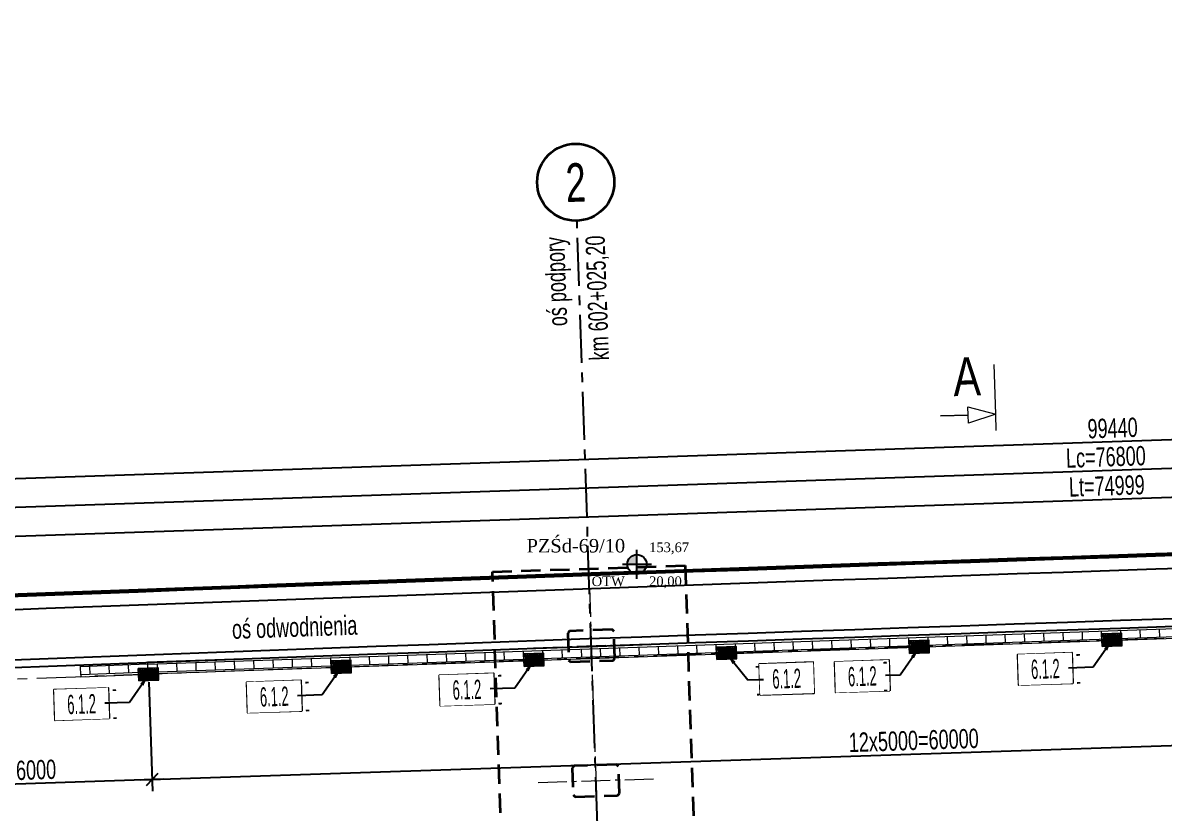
# Model space of a CAD drawing. Header units: metres. Extents: x 8395712 to 9795150, y 4166577 to 5794892.
# Drawn here: x 8418143.44 to 8418173.04, y 5772440.42 to 5772460.92 of the extents above; entities that cross this region are included whole.
import ezdxf
from ezdxf.enums import TextEntityAlignment as Align

# ---------------------------------------------------------------- set-up
doc = ezdxf.new("R2010")
doc.units = ezdxf.units.M
doc.set_wipeout_variables(frame=1)
doc.header["$PDMODE"] = 35
doc.header["$PDSIZE"] = 0.002
for name, pattern in [('CENTER', [2, 1.25, -0.25, 0.25, -0.25]), ('CENTER2', [1.125, 0.75, -0.125, 0.125, -0.125]), ('DASHED', [0.75, 0.5, -0.25])]:
    doc.linetypes.add(name, pattern=pattern)
for name, color, linetype in [('00RamTab-T', 2, 'Continuous'), ('00RysOpi-T', 2, 'Continuous'), ('AII_M_bariery', 8, 'Continuous'), ('AII_M_ekrany', 8, 'Continuous'), ('AII_M_opisy do legendy', 2, 'Continuous'), ('AII_M_osie główne', 8, 'CENTER'), ('AII_M_podpory', 1, 'Continuous'), ('AII_opis', 1, 'Continuous')]:
    doc.layers.add(name, color=color, linetype=linetype)
for name, color, linetype, lineweight in [('AII_M_geologia', 1, 'Continuous', 25), ('AII_M_konstrukcja 0.35', 2, 'Continuous', 35), ('AII_M_kreskowanie', 8, 'Continuous', 0), ('AII_M_obiekty osie', 7, 'CENTER2', 18), ('AII_M_odwodnienie', 8, 'Continuous', 9), ('AII_M_opisy', 1, 'Continuous', 25), ('AII_M_opisy wymiary', 1, 'Continuous', 25), ('AII_M_osie', 9, 'CENTER', 18), ('AII_M_wyposazenie', 1, 'Continuous', 25)]:
    doc.layers.add(name, color=color, linetype=linetype, lineweight=lineweight)
doc.styles.add('AII_norm.', font='CDMSIMPL.shx', dxfattribs={"width": 0.75, "bigfont": 'CDMBIGPL.shx'})
doc.styles.add('CDMSTYLE', font='CDMSIMPL.shx', dxfattribs={"width": 0.7, "bigfont": 'CDMBIGPL.shx'})
doc.styles.add('GT_B-SP', font='times.ttf')
doc.linetypes.add('OGRODZENIE2', pattern='A,6.35,-2.54,[132,ltypeshp.shx,S=2.54,R=0,X=-2.54,Y=0],-2.54,25.4', length=36.83)
doc.dimstyles.new('CDM-ME200MM', dxfattribs={"dimscale": 0.2, "dimtxt": 2.5, "dimasz": 1.5, "dimexe": 1.5, "dimexo": 1, "dimgap": 0.5, "dimtad": 1, "dimdec": 0, "dimlfac": 1000, "dimrnd": 1, "dimzin": 9, "dimtxsty": 'CDMSTYLE', "dimblk": 'OBLIQUE', "dimcen": 2.5, "dimdle": 1.5, "dimclrd": 9, "dimclre": 9, "dimadec": 1, "dimazin": 2, "dimtfac": 1, "dimtdec": 0, "dimtix": 1, "dimtmove": 2, "dimatfit": 3, "dimldrblk": 'DOT', "dimfxl": 1, "dimtvp": 1, "dimtolj": 1, "dimtzin": 0, "dimlwd": 25, "dimlwe": 25, "dimarcsym": 0})
doc.dimstyles.new('CDM-ME200MM$7', dxfattribs={"dimscale": 0.2, "dimtxt": 2.5, "dimasz": 1.5, "dimexe": 1.5, "dimexo": 1, "dimgap": 0.5, "dimtad": 1, "dimdec": 0, "dimlfac": 1000, "dimrnd": 1, "dimzin": 9, "dimtxsty": 'CDMSTYLE', "dimblk": 'OBLIQUE', "dimcen": 2.5, "dimdle": 1.5, "dimclrd": 9, "dimclre": 9, "dimadec": 1, "dimazin": 2, "dimtfac": 1, "dimtdec": 0, "dimtix": 1, "dimtmove": 2, "dimatfit": 3, "dimfxl": 1, "dimtvp": 1, "dimtolj": 1, "dimtzin": 0, "dimlwd": 25, "dimlwe": 25, "dimarcsym": 0})

# ---------------------------------------------------------------- blocks, each defined once
blk = doc.blocks.new('OpiOsie02')
at = {"layer": 'AII_M_osie', "color": 0, "lineweight": 25, "ltscale": 2, "style": 'CDMSTYLE', "width": 0.7}
blk.add_text('oś podpory', height=2.5, rotation=90, dxfattribs=at).set_placement((-1, -2), align=Align.BOTTOM_RIGHT)
at = {"layer": 'AII_M_osie', "color": 0, "lineweight": 25, "style": 'CDMSTYLE', "width": 0.7, "flags": 8}
blk.add_attdef('KILOMETRAŻ', text='', height=2.5, rotation=90, dxfattribs=at).set_placement((1, -2), align=Align.TOP_RIGHT)
at = {"color": 0, "lineweight": 25}
blk.add_wipeout([(5, 5), (4.76, 6.55), (4.05, 7.94), (2.94, 9.05), (1.55, 9.76), (0, 10), (-1.55, 9.76), (-2.94, 9.05), (-4.05, 7.94), (-4.76, 6.55), (-5, 5), (-4.76, 3.45), (-4.05, 2.06), (-2.94, 0.95), (-1.55, 0.24), (0, 0), (1.55, 0.24), (2.94, 0.95), (4.05, 2.06), (4.76, 3.45)], dxfattribs=at).dxf.layer = 'AII_M_osie'
at = {"layer": 'AII_M_osie', "color": 0, "linetype": 'Continuous', "lineweight": 35}
blk.add_circle((0, 5), 5, dxfattribs=at)
at = {"layer": 'AII_M_osie', "color": 0, "linetype": 'Continuous', "lineweight": 50, "style": 'CDMSTYLE', "width": 0.7}
blk.add_attdef('NR', text='', height=5, dxfattribs=at).set_placement((0, 5), align=Align.MIDDLE)
blk = doc.blocks.new('_OBLIQUE')
at = {"color": 0, "linetype": 'ByBlock'}
blk.add_line((-0.5, -0.5), (0.5, 0.5), dxfattribs=at)
blk = doc.blocks.new('*D36')
at = {"layer": 'AII_M_opisy wymiary', "color": 9, "linetype": 'ByBlock', "lineweight": 25, "transparency": 16777216}
for p, q in [((8418221.507, 5772448.812), (8418221.399, 5772452.026)), ((8418121.726, 5772448.387), (8418221.709, 5772451.736)), ((8418122.123, 5772445.483), (8418122.015, 5772448.697))]:
    blk.add_line(p, q, dxfattribs=at)
at = {"layer": 'Defpoints', "color": 0, "linetype": 'ByBlock', "lineweight": 25, "transparency": 16777216}
for p in [(8418221.409, 5772451.726), (8418221.514, 5772448.612), (8418122.13, 5772445.283)]:
    blk.add_point(p, dxfattribs=at)
at = {"layer": 'AII_M_opisy wymiary', "color": 9, "linetype": 'ByBlock', "lineweight": 25, "transparency": 16777216, "xscale": 0.3, "yscale": 0.3, "zscale": 0.3}
for p, rotation in [((8418221.409, 5772451.726), 1.918652234207557), ((8418122.026, 5772448.397), 181.9186522342075)]:
    blk.add_blockref('_OBLIQUE', p, dxfattribs=dict(at, rotation=rotation))
at = {"layer": 'AII_M_opisy wymiary', "color": 0, "linetype": 'ByBlock', "lineweight": 40, "transparency": 16777216, "insert": (8418171.706, 5772450.411), "char_height": 0.5, "attachment_point": 5, "rotation": 1.9187, "style": 'CDMSTYLE'}
blk.add_mtext('\\A1;99440', dxfattribs=at)
blk = doc.blocks.new('_DOT')
at = {"color": 0, "linetype": 'ByBlock'}
blk.add_line((-0.5, 0), (-1, 0), dxfattribs=at)
at = {"color": 0, "linetype": 'ByBlock', "const_width": 0.5}
blk.add_lwpolyline([(-0.25, 0, 1), (0.25, 0, 1)], format="xyb", close=True, dxfattribs=at)
blk = doc.blocks.new('*U185')
at = {"layer": 'AII_M_odwodnienie', "color": 0, "linetype": 'ByBlock', "lineweight": -2}
for p, q in [((-1.738, 0.27), (-1.738, 0.06)), ((-1.5, 0.06), (-1.5, 0.27)), ((-1, 0.06), (-1, 0.27)), ((-0.5, 0.06), (-0.5, 0.27)), ((0, 0.06), (0, 0.27))]:
    blk.add_line(p, q, dxfattribs=at)
for points in [[(-1.738, 0.32), (0.262, 0.32), (0.262, 0.27), (-1.738, 0.27)], [(-1.738, 0.01), (0, 0.01), (0, 0.06), (-1.738, 0.06)]]:
    blk.add_lwpolyline(points, close=True, dxfattribs=at)
blk = doc.blocks.new('*U181')
at = {"layer": 'AII_M_odwodnienie', "color": 0, "linetype": 'ByBlock', "lineweight": -2}
for p, q in [((-26, -0.06), (-26, -0.27)), ((-25.5, -0.06), (-25.5, -0.27)), ((-25, -0.06), (-25, -0.27)), ((-24.5, -0.06), (-24.5, -0.27)), ((-24, -0.06), (-24, -0.27)), ((-23.5, -0.06), (-23.5, -0.27)), ((-23, -0.06), (-23, -0.27)), ((-22.5, -0.06), (-22.5, -0.27)), ((-22, -0.06), (-22, -0.27)), ((-21.5, -0.06), (-21.5, -0.27)), ((-21, -0.06), (-21, -0.27)), ((-20.5, -0.06), (-20.5, -0.27)), ((-20, -0.06), (-20, -0.27)), ((-19.5, -0.06), (-19.5, -0.27)), ((-19, -0.06), (-19, -0.27)), ((-18.5, -0.06), (-18.5, -0.27)), ((-18, -0.06), (-18, -0.27)), ((-17.5, -0.06), (-17.5, -0.27)), ((-17, -0.06), (-17, -0.27)), ((-16.5, -0.06), (-16.5, -0.27)), ((-16, -0.06), (-16, -0.27)), ((-15.5, -0.06), (-15.5, -0.27)), ((-15, -0.06), (-15, -0.27)), ((-14.5, -0.06), (-14.5, -0.27)), ((-14, -0.06), (-14, -0.27)), ((-13.5, -0.06), (-13.5, -0.27)), ((-13, -0.06), (-13, -0.27)), ((-12.5, -0.06), (-12.5, -0.27)), ((-12, -0.06), (-12, -0.27)), ((-11.5, -0.06), (-11.5, -0.27)), ((-11, -0.06), (-11, -0.27)), ((-10.5, -0.06), (-10.5, -0.27)), ((-10, -0.06), (-10, -0.27)), ((-9.5, -0.06), (-9.5, -0.27)), ((-9, -0.06), (-9, -0.27)), ((-8.5, -0.06), (-8.5, -0.27)), ((-8, -0.06), (-8, -0.27)), ((-7.5, -0.06), (-7.5, -0.27)), ((-7, -0.06), (-7, -0.27)), ((-6.5, -0.06), (-6.5, -0.27)), ((-6, -0.06), (-6, -0.27)), ((-5.5, -0.06), (-5.5, -0.27)), ((-5, -0.06), (-5, -0.27)), ((-4.5, -0.06), (-4.5, -0.27)), ((-4, -0.06), (-4, -0.27)), ((-3.5, -0.06), (-3.5, -0.27)), ((-3, -0.06), (-3, -0.27)), ((-2.5, -0.06), (-2.5, -0.27)), ((-2, -0.06), (-2, -0.27)), ((-1.5, -0.06), (-1.5, -0.27)), ((-1, -0.06), (-1, -0.27)), ((-0.5, -0.06), (-0.5, -0.27)), ((0, -0.06), (0, -0.27))]:
    blk.add_line(p, q, dxfattribs=at)
for points in [[(-37.138, -0.01), (0, -0.01), (0, -0.06), (-37.138, -0.06)], [(-37.138, -0.32), (0.262, -0.32), (0.262, -0.27), (-37.138, -0.27)]]:
    blk.add_lwpolyline(points, close=True, dxfattribs=at)
blk = doc.blocks.new('WPUST_RZUT')
at = {"layer": 'AII_M_odwodnienie', "color": 0, "lineweight": -2}
for p, q in [((0.262, 0.162), (-0.262, 0.162)), ((-0.262, 0.162), (-0.252, 0.152)), ((-0.262, -0.162), (-0.262, 0.162)), ((0.252, 0.152), (-0.252, 0.152)), ((-0.252, 0.152), (-0.252, 0.123)), ((-0.252, -0.123), (-0.252, 0.123)), ((-0.25, 0.02), (-0.25, 0.02)), ((-0.25, -0.02), (-0.25, 0.02)), ((-0.25, 0.02), (-0.232, 0.017)), ((-0.093, 0.15), (-0.249, 0.15)), ((-0.249, 0.15), (-0.249, 0.117)), ((-0.249, 0.117), (-0.226, 0.117)), ((-0.232, 0), (-0.228, 0.007)), ((-0.228, -0.007), (-0.232, 0)), ((-0.22, 0.007), (-0.228, 0.007)), ((-0.221, 0.114), (-0.221, 0.023)), ((-0.216, 0), (-0.22, 0.007)), ((-0.216, 0), (-0.22, -0.007)), ((-0.195, 0.13), (-0.195, -0.13)), ((-0.195, 0.117), (-0.174, 0.117)), ((-0.169, 0.114), (-0.169, -0.114)), ((-0.143, 0.13), (-0.143, -0.13)), ((-0.143, 0.117), (-0.122, 0.117)), ((-0.118, 0.114), (-0.118, -0.114)), ((-0.093, 0.15), (-0.094, 0.143)), ((-0.093, 0.142), (-0.094, 0.143)), ((-0.06, 0.123), (-0.093, 0.15)), ((-0.091, 0.127), (-0.091, -0.127)), ((-0.091, 0.114), (-0.068, 0.104)), ((-0.066, 0.144), (-0.066, 0.131)), ((-0.041, 0.144), (-0.066, 0.144)), ((-0.066, 0.1), (-0.066, -0.1)), ((-0.057, 0.109), (-0.06, 0.123)), ((0.056, 0.123), (-0.06, 0.123)), ((-0.039, 0.144), (-0.041, 0.144)), ((-0.039, 0.144), (-0.039, 0.123)), ((-0.039, 0.108), (-0.039, -0.107)), ((-0.018, 0.098), (-0.039, 0.098)), ((-0.014, 0.144), (-0.014, 0.126)), ((0.011, 0.144), (-0.014, 0.144)), ((-0.014, 0.094), (-0.014, -0.094)), ((0.013, 0.144), (0.011, 0.144)), ((0.013, 0.144), (0.013, 0.123)), ((0.013, 0.108), (0.013, -0.107)), ((0.034, 0.098), (0.013, 0.098)), ((0.038, 0.144), (0.038, 0.126)), ((0.063, 0.144), (0.038, 0.144)), ((0.038, 0.094), (0.038, -0.094)), ((0.056, 0.123), (0.054, 0.115)), ((0.089, 0.15), (0.056, 0.123)), ((0.065, 0.144), (0.063, 0.144)), ((0.065, 0.144), (0.065, 0.13)), ((0.065, 0.115), (0.065, -0.115)), ((0.065, 0.105), (0.085, 0.113)), ((0.093, 0.123), (0.089, 0.15)), ((0.249, 0.15), (0.089, 0.15)), ((0.09, 0.11), (0.09, -0.11)), ((0.117, 0.13), (0.117, -0.13)), ((0.117, 0.117), (0.138, 0.117)), ((0.142, 0.114), (0.142, -0.114)), ((0.169, 0.13), (0.169, -0.13)), ((0.169, 0.117), (0.19, 0.117)), ((0.194, 0.114), (0.194, -0.114)), ((0.216, 0), (0.22, 0.007)), ((0.22, -0.007), (0.216, 0)), ((0.228, 0.007), (0.22, 0.007)), ((0.221, 0.13), (0.221, 0.019)), ((0.221, 0.117), (0.249, 0.117)), ((0.224, 0.019), (0.221, 0.019)), ((0.232, 0), (0.228, 0.007)), ((0.232, 0), (0.228, -0.007)), ((0.25, 0.02), (0.232, 0.017)), ((0.249, 0.15), (0.249, 0.117)), ((0.25, 0.02), (0.25, 0.02)), ((0.25, -0.02), (0.25, 0.02)), ((0.252, 0.152), (0.262, 0.162)), ((0.252, -0.152), (0.252, 0.152)), ((0.262, -0.162), (0.262, 0.162)), ((-0.252, -0.152), (-0.262, -0.162)), ((-0.262, -0.162), (0.262, -0.162)), ((-0.252, -0.152), (-0.252, -0.123)), ((-0.252, -0.152), (0.252, -0.152)), ((-0.232, -0.017), (-0.25, -0.02)), ((-0.25, -0.02), (-0.25, -0.02)), ((-0.249, -0.118), (-0.226, -0.118)), ((-0.249, -0.149), (-0.249, -0.118)), ((-0.093, -0.149), (-0.249, -0.149)), ((-0.228, -0.007), (-0.22, -0.007)), ((-0.221, -0.023), (-0.221, -0.114)), ((-0.195, -0.118), (-0.174, -0.118)), ((-0.143, -0.118), (-0.122, -0.118)), ((-0.094, -0.143), (-0.093, -0.142)), ((-0.093, -0.149), (-0.094, -0.143)), ((-0.06, -0.122), (-0.093, -0.149)), ((-0.091, -0.114), (-0.068, -0.104)), ((-0.066, -0.131), (-0.066, -0.143)), ((-0.041, -0.143), (-0.066, -0.143)), ((-0.057, -0.109), (-0.06, -0.122)), ((0.056, -0.122), (-0.06, -0.122)), ((-0.039, -0.143), (-0.041, -0.143)), ((-0.018, -0.097), (-0.039, -0.097)), ((-0.039, -0.122), (-0.039, -0.143)), ((-0.014, -0.126), (-0.014, -0.143)), ((0.011, -0.143), (-0.014, -0.143)), ((0.013, -0.143), (0.011, -0.143)), ((0.034, -0.097), (0.013, -0.097)), ((0.013, -0.122), (0.013, -0.143)), ((0.038, -0.126), (0.038, -0.143)), ((0.063, -0.143), (0.038, -0.143)), ((0.056, -0.122), (0.054, -0.115)), ((0.089, -0.149), (0.056, -0.122)), ((0.065, -0.143), (0.063, -0.143)), ((0.065, -0.105), (0.085, -0.113)), ((0.065, -0.13), (0.065, -0.143)), ((0.093, -0.123), (0.089, -0.149)), ((0.249, -0.149), (0.089, -0.149)), ((0.117, -0.118), (0.138, -0.118)), ((0.169, -0.118), (0.19, -0.118)), ((0.22, -0.007), (0.228, -0.007)), ((0.221, -0.019), (0.224, -0.019)), ((0.221, -0.019), (0.221, -0.13)), ((0.221, -0.118), (0.249, -0.118)), ((0.232, -0.017), (0.25, -0.02)), ((0.249, -0.149), (0.249, -0.118)), ((0.25, -0.02), (0.25, -0.02)), ((0.262, -0.162), (0.252, -0.152))]:
    blk.add_line(p, q, dxfattribs=at)
at = {"layer": 'AII_M_odwodnienie', "color": 0, "lineweight": -2, "flags": 128}
for points in [[(-0.25, 0.02), (-0.236, 0.018), (-0.23, 0.018)], [(-0.222, 0.116), (-0.222, 0.115), (-0.221, 0.114)], [(-0.17, 0.116), (-0.17, 0.115), (-0.169, 0.114)], [(-0.118, 0.116), (-0.118, 0.115), (-0.118, 0.114)], [(-0.091, 0.127), (-0.091, 0.131), (-0.091, 0.136), (-0.091, 0.139), (-0.092, 0.14), (-0.092, 0.142), (-0.093, 0.142)], [(-0.068, 0.104), (-0.067, 0.103), (-0.066, 0.102)], [(-0.066, 0.102), (-0.066, 0.101), (-0.066, 0.1)], [(-0.014, 0.096), (-0.014, 0.095), (-0.014, 0.094)], [(0.038, 0.096), (0.038, 0.095), (0.038, 0.094)], [(0.063, 0.124), (0.059, 0.12), (0.054, 0.115)], [(0.065, 0.115), (0.065, 0.119), (0.065, 0.121), (0.065, 0.122), (0.065, 0.123), (0.064, 0.123), (0.064, 0.124), (0.064, 0.124), (0.064, 0.124), (0.064, 0.124), (0.064, 0.124), (0.063, 0.124)], [(0.093, 0.123), (0.09, 0.116), (0.089, 0.113)], [(0.142, 0.116), (0.142, 0.115), (0.142, 0.114)], [(0.194, 0.116), (0.194, 0.115), (0.194, 0.114)], [(0.25, 0.02), (0.236, 0.018), (0.23, 0.018)], [(-0.23, -0.018), (-0.236, -0.018), (-0.25, -0.02)], [(-0.221, -0.114), (-0.222, -0.115), (-0.222, -0.116)], [(-0.169, -0.114), (-0.17, -0.115), (-0.17, -0.116)], [(-0.118, -0.114), (-0.118, -0.115), (-0.118, -0.116)], [(-0.093, -0.142), (-0.092, -0.142), (-0.092, -0.141), (-0.091, -0.139), (-0.091, -0.137), (-0.091, -0.132), (-0.091, -0.127)], [(-0.066, -0.102), (-0.067, -0.103), (-0.068, -0.104)], [(-0.066, -0.1), (-0.066, -0.101), (-0.066, -0.102)], [(-0.014, -0.094), (-0.014, -0.095), (-0.014, -0.096)], [(0.038, -0.094), (0.038, -0.095), (0.038, -0.096)], [(0.054, -0.115), (0.059, -0.12), (0.063, -0.124)], [(0.063, -0.124), (0.064, -0.124), (0.064, -0.124), (0.064, -0.124), (0.064, -0.124), (0.064, -0.124), (0.065, -0.123), (0.065, -0.121), (0.065, -0.119), (0.065, -0.115)], [(0.089, -0.113), (0.09, -0.116), (0.093, -0.123)], [(0.142, -0.114), (0.142, -0.115), (0.142, -0.116)], [(0.194, -0.114), (0.194, -0.115), (0.194, -0.116)], [(0.23, -0.018), (0.236, -0.018), (0.25, -0.02)]]:
    blk.add_lwpolyline(points, dxfattribs=at)
at = {"layer": 'AII_M_odwodnienie', "color": 0, "lineweight": -2}
for centre, radius in [((-0.224, 0), 0.013), ((-0.224, 0), 0.012), ((0, 0), 0.075), ((0.224, 0), 0.012)]:
    blk.add_circle(centre, radius, dxfattribs=at)
for centre, radius, start, end in [((-0.224, 0), 0.019, 90, 270), ((-0.224, 0), 0.00702, 150, 210), ((-0.224, 0), 0.00702, 90, 150), ((-0.225, 0.023), 0.00394, 274.1326, 0.8038), ((-0.224, 0), 0.00702, 30, 90), ((-0.224, 0), 0.00702, 330, 30), ((-0.067, 0.131), 0.00195, 251.6983, 2.8741), ((-0.05, 0.09), 0.0201, 110.6397, 144.0394), ((-0.017, 0.126), 0.00398, 286.3143, 0.6369), ((0.035, 0.126), 0.00398, 286.3144, 0.6368), ((0.087, 0.11), 0.0041, 47.8922, 114.4444), ((0.086, 0.11), 0.00414, 360, 45.1676), ((0.224, 0), 0.013, 110.2565, 249.7435), ((0.224, 0), 0.00702, 150, 210), ((0.224, 0), 0.00702, 90, 150), ((0.224, 0), 0.013, 249.7478, 110.2522), ((0.224, 0), 0.019, 270, 90), ((0.224, 0), 0.00702, 30, 90), ((0.224, 0), 0.00702, 330, 30), ((-0.224, 0), 0.00702, 210, 270), ((-0.225, -0.023), 0.00396, 359.4753, 85.5883), ((-0.224, 0), 0.00702, 270, 330), ((-0.067, -0.131), 0.002, 358.5452, 105.1753), ((-0.05, -0.091), 0.0194, 215.2928, 250.0282), ((-0.017, -0.126), 0.00378, 357.523, 78.2893), ((0.035, -0.126), 0.00378, 357.523, 78.2894), ((0.087, -0.11), 0.0041, 245.5739, 312.0895), ((0.086, -0.11), 0.00413, 314.8096, 0.0228), ((0.224, 0), 0.00702, 210, 270), ((0.224, 0), 0.00702, 270, 330)]:
    blk.add_arc(centre, radius, start, end, dxfattribs=at)
for centre, major_axis, ratio, start_param, end_param in [((-0.225, 0.114), (0.00356, -0.00189), 0.986478, 1.130171, 2.065083), ((-0.197, -0.37), (0, 0.513), 0.15625, 0, 0.327274), ((-0.197, 0.13), (0, 0.0128), 0.15625, 4.712389, 6.283185), ((-0.173, 0.114), (0.00356, -0.00189), 0.986478, 1.130171, 2.065083), ((-0.145, -0.37), (0, 0.513), 0.15625, 0, 0.327274), ((-0.145, 0.13), (0, 0.0128), 0.15625, 4.712389, 6.283185), ((-0.121, 0.114), (0.00356, -0.00189), 0.986478, 1.130171, 2.065083), ((-0.093, -0.37), (0, 0.513), 0.15625, 0.0189, 0.327274), ((-0.041, -0.283), (0, 0.401), 0.2, 0, 0.204754), ((-0.041, 0.108), (0, 0.01), 0.2, 4.712389, 6.283185), ((-0.017, 0.094), (0.0035, -0.00201), 0.982703, 1.213284, 2.099289), ((0.011, -0.283), (0, 0.401), 0.2, 0, 0.328812), ((0.011, 0.108), (0, 0.01), 0.2, 4.712389, 6.283185), ((0.035, 0.094), (0.0035, -0.00201), 0.982703, 1.213284, 2.099289), ((0.063, -0.283), (0, 0.401), 0.2, 0.11706, 0.328812), ((0.115, -0.37), (0, 0.513), 0.15625, 0, 0.282384), ((0.115, 0.13), (0, 0.0128), 0.15625, 4.712389, 6.283185), ((0.139, 0.114), (0.00356, -0.00189), 0.986478, 1.130171, 2.065083), ((0.167, -0.37), (0, 0.513), 0.15625, 0, 0.327274), ((0.167, 0.13), (0, 0.0128), 0.15625, 4.712389, 6.283185), ((0.191, 0.114), (0.00356, -0.00189), 0.986478, 1.130171, 2.065083), ((0.219, -0.37), (0, 0.513), 0.15625, 0, 0.327274), ((0.219, 0.13), (0, 0.0128), 0.15625, 4.712389, 6.283185), ((-0.225, -0.114), (0.00356, 0.00189), 0.986478, 4.218103, 5.153014), ((-0.197, 0.37), (0, 0.513), 0.15625, 2.814318, 3.141593), ((-0.197, -0.13), (0, 0.0128), 0.15625, 3.141593, 4.712389), ((-0.173, -0.114), (0.00356, 0.00189), 0.986478, 4.218103, 5.153014), ((-0.145, 0.37), (0, 0.513), 0.15625, 2.814318, 3.141593), ((-0.145, -0.13), (0, 0.0128), 0.15625, 3.141593, 4.712389), ((-0.121, -0.114), (0.00356, 0.00189), 0.986478, 4.218103, 5.153014), ((-0.093, 0.37), (0, 0.513), 0.15625, 2.814318, 3.122692), ((-0.041, 0.283), (0, 0.401), 0.2, 2.936839, 3.141593), ((-0.041, -0.107), (0, 0.01), 0.2, 3.141593, 4.712389), ((-0.017, -0.094), (0.0035, 0.00201), 0.982703, 4.183896, 5.069901), ((0.011, 0.283), (0, 0.401), 0.2, 2.812781, 3.141593), ((0.011, -0.107), (0, 0.01), 0.2, 3.141593, 4.712389), ((0.035, -0.094), (0.0035, 0.00201), 0.982703, 4.183896, 5.069901), ((0.063, 0.283), (0, 0.401), 0.2, 2.812781, 3.024533), ((0.115, 0.37), (0, 0.513), 0.15625, 2.859208, 3.141593), ((0.115, -0.13), (0, 0.0128), 0.15625, 3.141593, 4.712389), ((0.139, -0.114), (0.00356, 0.00189), 0.986478, 4.218103, 5.153014), ((0.167, 0.37), (0, 0.513), 0.15625, 2.814318, 3.141593), ((0.167, -0.13), (0, 0.0128), 0.15625, 3.141593, 4.712389), ((0.191, -0.114), (0.00356, 0.00189), 0.986478, 4.218103, 5.153014), ((0.219, 0.37), (0, 0.513), 0.15625, 2.814318, 3.141593), ((0.219, -0.13), (0, 0.0128), 0.15625, 3.141593, 4.712389)]:
    blk.add_ellipse(centre, major_axis=major_axis, ratio=ratio, start_param=start_param, end_param=end_param, dxfattribs=at)
blk = doc.blocks.new('OpiNum01')
at = {"layer": 'AII_M_opisy do legendy', "color": 0, "linetype": 'Continuous'}
blk.add_lwpolyline([(-3.5, -2), (3.5, -2), (3.5, 2), (-3.5, 2)], close=True, dxfattribs=at)
at = {"color": 9, "linetype": 'Continuous', "lineweight": 25, "style": 'CDMSTYLE', "width": 0.7, "flags": 1}
for tag, p in [('NAZWAPOL', (-4.1, -6.8)), ('NAZWAANG', (-4.1, -10.48)), ('SPECYF', (-4.1, -14.15)), ('ID', (-4.1, -17.82)), ('BAZA', (-4.1, -21.5)), ('RYSUNEK', (-4.1, -25.17))]:
    blk.add_attdef(tag, p, '', height=2, dxfattribs=at)
at = {"layer": 'AII_M_opisy do legendy', "linetype": 'Continuous', "lineweight": -2, "style": 'CDMSTYLE', "width": 0.5}
blk.add_attdef('NR', text='', height=2.5, dxfattribs=at).set_placement((0, 0), align=Align.MIDDLE)
at = {"color": 0, "linetype": 'Continuous'}
blk.add_wipeout([(-3.5, -2), (3.5, -2), (3.5, 2), (-3.5, 2)], dxfattribs=at).dxf.layer = 'AII_M_opisy do legendy'
blk = doc.blocks.new('OpiTxt01')
at = {"color": 0, "linetype": 'Continuous', "lineweight": 20, "style": 'CDMSTYLE', "width": 0.7}
blk.add_attdef('TEKST_GORNY', (1, 0.89), '', height=2, dxfattribs=at)
at = {"color": 0, "linetype": 'Continuous', "lineweight": -2, "style": 'CDMSTYLE', "width": 0.7}
blk.add_attdef('TEKST_DOLNY', (1.05, -2.73), '', height=2, dxfattribs=at)
blk = doc.blocks.new('*D203')
at = {"layer": 'AII_M_opisy wymiary', "color": 9, "linetype": 'ByBlock', "lineweight": 25, "transparency": 16777216}
for p, q in [((8418209.091, 5772448.474), (8418209.036, 5772450.117)), ((8418133.789, 5772447.294), (8418209.346, 5772449.828)), ((8418134.134, 5772445.96), (8418134.079, 5772447.604))]:
    blk.add_line(p, q, dxfattribs=at)
at = {"layer": 'Defpoints', "color": 0, "linetype": 'ByBlock', "lineweight": 25, "transparency": 16777216}
for p in [(8418209.046, 5772449.818), (8418209.098, 5772448.274), (8418134.141, 5772445.76)]:
    blk.add_point(p, dxfattribs=at)
at = {"layer": 'AII_M_opisy wymiary', "color": 9, "linetype": 'ByBlock', "lineweight": 25, "transparency": 16777216, "xscale": 0.3, "yscale": 0.3, "zscale": 0.3}
for p, rotation in [((8418209.046, 5772449.818), 1.92062245079579), ((8418134.089, 5772447.304), 181.9206224507958)]:
    blk.add_blockref('_OBLIQUE', p, dxfattribs=dict(at, rotation=rotation))
at = {"layer": 'AII_M_opisy wymiary', "color": 0, "linetype": 'ByBlock', "lineweight": 25, "transparency": 16777216, "insert": (8418171.556, 5772448.911), "char_height": 0.5, "attachment_point": 5, "rotation": 1.9206, "style": 'CDMSTYLE'}
blk.add_mtext('\\A1;Lt=74999', dxfattribs=at)
blk = doc.blocks.new('*D207')
at = {"layer": 'AII_M_opisy wymiary', "color": 9, "linetype": 'ByBlock', "lineweight": 25, "transparency": 16777216}
for p, q in [((8418209.993, 5772448.449), (8418209.911, 5772450.899)), ((8418132.864, 5772448.015), (8418210.22, 5772450.609)), ((8418133.235, 5772445.925), (8418133.154, 5772448.325))]:
    blk.add_line(p, q, dxfattribs=at)
at = {"layer": 'Defpoints', "color": 0, "linetype": 'ByBlock', "lineweight": 25, "transparency": 16777216}
for p in [(8418209.921, 5772450.599), (8418209.999, 5772448.249), (8418133.241, 5772445.725)]:
    blk.add_point(p, dxfattribs=at)
at = {"layer": 'AII_M_opisy wymiary', "color": 9, "linetype": 'ByBlock', "lineweight": 25, "transparency": 16777216, "xscale": 0.3, "yscale": 0.3, "zscale": 0.3}
for p, rotation in [((8418209.921, 5772450.599), 1.92062245079579), ((8418133.164, 5772448.025), 181.9206224507958)]:
    blk.add_blockref('_OBLIQUE', p, dxfattribs=dict(at, rotation=rotation))
at = {"layer": 'AII_M_opisy wymiary', "color": 0, "linetype": 'ByBlock', "lineweight": 25, "transparency": 16777216, "insert": (8418171.531, 5772449.662), "char_height": 0.5, "attachment_point": 5, "rotation": 1.9206, "style": 'CDMSTYLE'}
blk.add_mtext('\\A1;Lc=76800', dxfattribs=at)
blk = doc.blocks.new('podpora_os2')
at = {"layer": 'AII_M_obiekty osie', "color": 8}
for p, q in [((24, -7.68), (24, -10.68)), ((22.5, -9.18), (25.5, -9.18)), ((24, -11.18), (24, -14.18)), ((22.5, -12.68), (25.5, -12.68)), ((24, -14.68), (24, -17.68)), ((22.5, -16.18), (25.5, -16.18)), ((24, -18.18), (24, -21.18)), ((22.5, -19.68), (25.5, -19.68)), ((24, -23.78), (24, -26.78)), ((22.5, -25.28), (25.5, -25.28)), ((24, -27.28), (24, -30.28)), ((22.5, -28.78), (25.5, -28.78)), ((24, -30.78), (24, -33.78)), ((22.5, -32.28), (25.5, -32.28)), ((24, -34.28), (24, -37.28)), ((22.5, -35.78), (25.5, -35.78))]:
    blk.add_line(p, q, dxfattribs=at)
at = {"layer": 'AII_M_podpory', "linetype": 'DASHED', "lineweight": 35}
for p, q in [((23.45, -8.78), (23.4, -8.83)), ((23.4, -8.83), (23.4, -9.53)), ((24.55, -8.78), (23.45, -8.78)), ((24.6, -8.83), (24.55, -8.78)), ((24.6, -9.53), (24.6, -8.83)), ((23.4, -9.53), (23.45, -9.58)), ((23.45, -9.58), (24.55, -9.58)), ((24.55, -9.58), (24.6, -9.53)), ((23.45, -12.28), (23.4, -12.33)), ((23.4, -12.33), (23.4, -13.03)), ((24.55, -12.28), (23.45, -12.28)), ((24.6, -12.33), (24.55, -12.28)), ((24.6, -13.03), (24.6, -12.33)), ((23.4, -13.03), (23.45, -13.08)), ((23.45, -13.08), (24.55, -13.08)), ((24.55, -13.08), (24.6, -13.03)), ((23.45, -15.78), (23.4, -15.83)), ((23.4, -15.83), (23.4, -16.53)), ((24.55, -15.78), (23.45, -15.78)), ((24.6, -15.83), (24.55, -15.78)), ((24.6, -16.53), (24.6, -15.83)), ((23.4, -16.53), (23.45, -16.58)), ((24.55, -16.58), (24.6, -16.53)), ((23.45, -16.58), (24.55, -16.58)), ((23.45, -19.28), (23.4, -19.33)), ((23.4, -19.33), (23.4, -20.03)), ((24.55, -19.28), (23.45, -19.28)), ((24.6, -19.33), (24.55, -19.28)), ((24.6, -20.03), (24.6, -19.33)), ((23.4, -20.03), (23.45, -20.08)), ((23.45, -20.08), (24.55, -20.08)), ((24.55, -20.08), (24.6, -20.03)), ((23.45, -24.88), (23.4, -24.93)), ((23.4, -24.93), (23.4, -25.63)), ((24.55, -24.88), (23.45, -24.88)), ((24.6, -24.93), (24.55, -24.88)), ((24.6, -25.63), (24.6, -24.93)), ((23.4, -25.63), (23.45, -25.68)), ((23.45, -25.68), (24.55, -25.68)), ((24.55, -25.68), (24.6, -25.63)), ((23.45, -28.38), (23.4, -28.43)), ((24.55, -28.38), (23.45, -28.38)), ((24.6, -28.43), (24.55, -28.38)), ((23.4, -28.43), (23.4, -29.13)), ((24.6, -29.13), (24.6, -28.43)), ((23.4, -29.13), (23.45, -29.18)), ((23.45, -29.18), (24.55, -29.18)), ((24.55, -29.18), (24.6, -29.13)), ((23.45, -31.88), (23.4, -31.93)), ((23.4, -31.93), (23.4, -32.63)), ((24.55, -31.88), (23.45, -31.88)), ((24.6, -31.93), (24.55, -31.88)), ((24.6, -32.63), (24.6, -31.93)), ((23.4, -32.63), (23.45, -32.68)), ((23.45, -32.68), (24.55, -32.68)), ((24.55, -32.68), (24.6, -32.63)), ((23.45, -35.38), (23.4, -35.43)), ((23.4, -35.43), (23.4, -36.13)), ((24.55, -35.38), (23.45, -35.38)), ((24.6, -35.43), (24.55, -35.38)), ((24.6, -36.13), (24.6, -35.43)), ((23.4, -36.13), (23.45, -36.18)), ((23.45, -36.18), (24.55, -36.18)), ((24.55, -36.18), (24.6, -36.13))]:
    blk.add_line(p, q, dxfattribs=at)
at = {"layer": 'AII_M_podpory', "linetype": 'DASHED', "lineweight": 35, "elevation": 0}
for points in [[(21.5, -7.18), (26.5, -7.18), (26.5, -21.68), (21.5, -21.68)], [(21.5, -23.28), (26.5, -23.28), (26.5, -37.78), (21.5, -37.78)]]:
    blk.add_lwpolyline(points, close=True, dxfattribs=at)
blk = doc.blocks.new('*D437')
at = {"layer": 'AII_M_opisy wymiary', "color": 9, "linetype": 'ByBlock', "lineweight": 25, "transparency": 16777216}
blk.add_arc((8418158.633, 5772431.459), 1.34, 2.0436, 91.9206, dxfattribs=at)
at = {"layer": 'Defpoints', "color": 0, "linetype": 'ByBlock', "lineweight": 25, "transparency": 16777216}
for p in [(8418157.818, 5772455.789), (8418159.263, 5772432.642), (8418160.792, 5772431.537), (8418153.437, 5772431.274), (8418159.215, 5772414.123)]:
    blk.add_point(p, dxfattribs=at)
at = {"layer": 'AII_M_opisy wymiary', "color": 9, "linetype": 'ByBlock', "lineweight": 25, "transparency": 16777216, "xscale": 0.3, "yscale": 0.3, "zscale": 0.3}
for p, rotation in [((8418158.589, 5772432.799), 181.9206224592365), ((8418159.972, 5772431.507), 272.0435600236875)]:
    blk.add_blockref('_OBLIQUE', p, dxfattribs=dict(at, rotation=rotation))
at = {"layer": 'AII_M_opisy wymiary', "color": 0, "linetype": 'ByBlock', "lineweight": 25, "transparency": 16777216, "insert": (8418159.819, 5772432.73), "char_height": 0.5, "attachment_point": 5, "rotation": 316.9821, "style": 'CDMSTYLE'}
blk.add_mtext('\\A1;89,9°', dxfattribs=at)
blk = doc.blocks.new('*D463')
at = {"layer": 'AII_M_opisy wymiary', "color": 9, "linetype": 'ByBlock', "lineweight": 25, "transparency": 16777216}
for p, q in [((8418206.68, 5772445.796), (8418206.774, 5772443.007)), ((8418146.712, 5772443.826), (8418146.807, 5772440.996)), ((8418146.497, 5772441.286), (8418207.063, 5772443.317))]:
    blk.add_line(p, q, dxfattribs=at)
at = {"layer": 'Defpoints', "color": 0, "linetype": 'ByBlock', "lineweight": 25, "transparency": 16777216}
for p in [(8418206.673, 5772445.996), (8418146.706, 5772444.026), (8418206.763, 5772443.307)]:
    blk.add_point(p, dxfattribs=at)
at = {"layer": 'AII_M_opisy wymiary', "color": 9, "linetype": 'ByBlock', "lineweight": 25, "transparency": 16777216, "xscale": 0.3, "yscale": 0.3, "zscale": 0.3}
for p, rotation in [((8418206.763, 5772443.307), 1.92062245079579), ((8418146.797, 5772441.296), 181.9206224507958)]:
    blk.add_blockref('_OBLIQUE', p, dxfattribs=dict(at, rotation=rotation))
at = {"layer": 'AII_M_opisy wymiary', "color": 0, "linetype": 'ByBlock', "lineweight": 25, "transparency": 16777216, "insert": (8418166.549, 5772442.309), "char_height": 0.5, "attachment_point": 5, "rotation": 1.9206, "style": 'CDMSTYLE'}
blk.add_mtext('\\A1;12x5000=60000', dxfattribs=at)
blk = doc.blocks.new('*D467')
at = {"layer": 'AII_M_opisy wymiary', "color": 9, "linetype": 'ByBlock', "lineweight": 25, "transparency": 16777216}
for p, q in [((8418146.712, 5772443.826), (8418146.807, 5772440.996)), ((8418140.716, 5772443.607), (8418140.811, 5772440.795)), ((8418147.097, 5772441.306), (8418140.501, 5772441.085))]:
    blk.add_line(p, q, dxfattribs=at)
at = {"layer": 'Defpoints', "color": 0, "linetype": 'ByBlock', "lineweight": 25, "transparency": 16777216}
for p in [(8418140.71, 5772443.806), (8418146.706, 5772444.026), (8418140.801, 5772441.095)]:
    blk.add_point(p, dxfattribs=at)
at = {"layer": 'AII_M_opisy wymiary', "color": 9, "linetype": 'ByBlock', "lineweight": 25, "transparency": 16777216, "xscale": 0.3, "yscale": 0.3, "zscale": 0.3}
for p, rotation in [((8418146.797, 5772441.296), 1.92062245079579), ((8418140.801, 5772441.095), 181.9206224507958)]:
    blk.add_blockref('_OBLIQUE', p, dxfattribs=dict(at, rotation=rotation))
at = {"layer": 'AII_M_opisy wymiary', "color": 0, "linetype": 'ByBlock', "lineweight": 25, "transparency": 16777216, "insert": (8418143.787, 5772441.545), "char_height": 0.5, "attachment_point": 5, "rotation": 1.9206, "style": 'CDMSTYLE'}
blk.add_mtext('\\A1;6000', dxfattribs=at)
blk = doc.blocks.new('GTCAD-SP-TYP-05_V02')
at = {"linetype": 'ByBlock', "lineweight": -2}
h = blk.add_hatch(color=0, dxfattribs=at)
h.dxf.hatch_style = 1
h.paths.add_polyline_path([(0.02, -2.45, 0.408249), (2.45, -0.03), (0.02, -0.03)])
h.paths.add_polyline_path([(-2.45, 0.02), (-0.03, 0.02), (-0.03, 2.45, 0.408249)])
at = {"color": 0, "linetype": 'ByBlock', "lineweight": -2}
for p, q in [((0, -3.75), (0, 3.75)), ((-3.75, 0), (3.75, 0))]:
    blk.add_line(p, q, dxfattribs=at)
blk.add_circle((0, 0), 2.5, dxfattribs=at)
at = {"color": 0, "style": 'GT_B-SP'}
for tag, height, p in [('TEST_ID', 3.5, (-3.06, 6.56)), ('DATA_1', 2.5, (-3.15, -3.15))]:
    blk.add_attdef(tag, text='', height=height, dxfattribs=at).set_placement(p, align=Align.TOP_RIGHT)
for tag, p in [('LEVEL', (3.15, 5.65)), ('DATA_2', (3.15, -3.15))]:
    blk.add_attdef(tag, text='', height=2.5, dxfattribs=at).set_placement(p, align=Align.TOP_LEFT)
at = {"color": 0, "style": 'GT_B-SP', "flags": 1}
for tag, p in [('PROJECT_ID', (0, -10.5)), ('EXT_DATA_01', (0, -14)), ('EXT_DATA_02', (0, -17.5)), ('EXT_DATA_03', (0, -21)), ('EXT_DATA_04', (0, -24.5)), ('EXT_DATA_05', (0, -27.71)), ('EXT_DATA_06', (0, -31.21)), ('EXT_DATA_07', (0, -34.71))]:
    blk.add_attdef(tag, p, '', height=2.5, dxfattribs=at)

msp = doc.modelspace()

# ---------------------------------------------------------------- linework, layer by layer
at = {"color": 1, "linetype": 'ByBlock', "lineweight": 25, "extrusion": (0, 0, -1)}
msp.add_arc((-8418406.7296, 5765435.8582), 7013.3, 87.76566675, 88.48720694, dxfattribs=at)
at = {"layer": '00RamTab-T', "color": 3, "linetype": 'Continuous', "lineweight": 0}
msp.add_lwpolyline([(8418168.6888, 5772450.3462), (8418168.6744, 5772450.7746), (8418167.9677, 5772450.5365), (8418167.9605, 5772450.7506), (8418167.2467, 5772450.7267), (8418167.9605, 5772450.7506), (8418167.9534, 5772450.9648), (8418168.6744, 5772450.7746), (8418168.6313, 5772452.0596)], dxfattribs=at)
at = {"layer": 'AII_M_bariery', "linetype": 'OGRODZENIE2', "ltscale": 0.05, "extrusion": (0, 0, -1)}
msp.add_arc((-8418406.7296, 5765435.8582), 7013.5, 87.76567569, 88.48719531, dxfattribs=at)
at = {"layer": 'AII_M_ekrany', "linetype": 'OGRODZENIE2', "ltscale": 0.1, "extrusion": (0, 0, -1)}
msp.add_arc((-8418406.7296, 5765435.8582), 7014.8, 87.76573383, 88.39302432, dxfattribs=at)
at = {"layer": 'AII_M_konstrukcja 0.35', "extrusion": (0, 0, -1)}
msp.add_arc((-8418406.9108, 5765430.861), 7020.1505, 87.76586118, 88.39267356, dxfattribs=at)
at = {"layer": 'AII_M_odwodnienie', "linetype": 'CENTER', "extrusion": (0, 0, -1)}
msp.add_arc((-8418400.6486, 5765617.197), 6831.5593, 87.76151449, 88.3972437, dxfattribs=at)
at = {"layer": 'AII_M_opisy wymiary', "color": 1, "linetype": 'ByBlock', "lineweight": 40}
msp.add_circle((8418171.8303, 5772432.124), 22459.4841, dxfattribs=at)
at = {"layer": 'AII_M_wyposazenie', "extrusion": (0, 0, -1)}
msp.add_arc((-8418406.7296, 5765435.8582), 7015.2, 87.76575171, 88.39300643, dxfattribs=at)

# ---------------------------------------------------------------- block references
at = {"layer": 'AII_M_geologia', "color": 1, "xscale": 0.1, "yscale": 0.1, "zscale": 0.1}
msp.add_blockref('GTCAD-SP-TYP-05_V02', (8418159.37, 5772446.88), dxfattribs=at).add_auto_attribs({'TEST_ID': 'PZŚd-69/10', 'LEVEL': '153,67', 'DATA_1': 'OTW', 'DATA_2': '20,00'})
at = {"layer": 'AII_M_odwodnienie', "color": 140, "lineweight": 9, "rotation": 181.9884931615159}
msp.add_blockref('*U181', (8418146.9453, 5772444.0279), dxfattribs=at)
at = {"layer": 'AII_M_odwodnienie', "color": 140, "rotation": 1.920622450795788}
for p in [(8418171.6897, 5772444.9184), (8418161.6956, 5772444.5769), (8418166.693, 5772444.7382), (8418151.7019, 5772444.2211), (8418156.6987, 5772444.4008), (8418146.7056, 5772444.0261)]:
    msp.add_blockref('WPUST_RZUT', p, dxfattribs=at)
at = {"layer": 'AII_M_odwodnienie', "color": 140, "lineweight": 9, "xscale": -1, "rotation": 182.2286144527393}
msp.add_blockref('*U185', (8418146.672, 5772444.3486), dxfattribs=at)

# ---------------------------------------------------------------- texts
at = {"layer": '00RamTab-T', "color": 3, "linetype": 'Continuous', "lineweight": 0, "style": 'CDMSTYLE', "width": 0.8}
msp.add_text('A', height=1, rotation=1.92062, dxfattribs=at).set_placement((8418167.927, 5772451.7501), align=Align.MIDDLE_CENTER)
at = {"layer": 'AII_opis', "lineweight": 25, "insert": (8418148.8751, 5772444.9375), "char_height": 0.5, "attachment_point": 7, "rotation": 1.92062, "line_spacing_factor": 1.2, "style": 'AII_norm.'}
msp.add_mtext('{\\W0.7;oś odwodnienia}', dxfattribs=at)

# ---------------------------------------------------------------- dimensions: what is measured, and where the dimension line sits
at = {"layer": 'AII_M_opisy wymiary', "color": 1, "linetype": 'ByBlock', "lineweight": 40}
dim = msp.add_aligned_dim(p1=(8418122.1298, 5772445.2829), p2=(8418221.5137, 5772448.6122), distance=3.1158, dimstyle='CDM-ME200MM', dxfattribs=at)
dim.commit()
dim.dimension.update_dxf_attribs({"geometry": '*D36', "text_midpoint": (8418171.7057, 5772450.4114)})
at = {"layer": 'AII_M_opisy wymiary', "color": 1, "linetype": 'ByBlock', "lineweight": 25}
for base, p1, p2, text, picture, middle in [((8418209.9206, 5772450.5991), (8418133.2412, 5772445.7252), (8418209.9994, 5772448.2492), 'Lc=<>', '*D207', (8418171.5306, 5772449.662)), ((8418209.0459, 5772449.8176), (8418134.1406, 5772445.7602), (8418209.0977, 5772448.2738), 'Lt=<>', '*D203', (8418171.5556, 5772448.9106))]:
    dim = msp.add_linear_dim(base=base, p1=p1, p2=p2, angle=1.92062, text=text, dimstyle='CDM-ME200MM', dxfattribs=at)
    dim.commit()
    dim.dimension.update_dxf_attribs({"geometry": picture, "text_midpoint": middle})

# ---------------------------------------------------------------- next in the draw order: block references
at = {"layer": 'AII_M_osie', "color": 7, "linetype": 'Continuous'}
ref = msp.add_blockref('OpiOsie02', (8418157.8176, 5772455.7891), dxfattribs=dict(at, xscale=0.1999999999999999, yscale=0.1999999999999999, zscale=0.1999999999999999, rotation=2.030925292666939))
ref.add_attrib('NR', '2', dxfattribs={"layer": 'AII_M_opisy', "color": 0, "linetype": 'Continuous', "lineweight": 50, "height": 1, "rotation": 2.03093, "style": 'CDMSTYLE', "width": 0.7}).set_placement((8418157.7822, 5772456.7885), align=Align.MIDDLE)
ref.add_attrib('KILOMETRAŻ', 'km 602+025,20', dxfattribs={"layer": 'AII_M_opisy', "color": 0, "lineweight": 25, "height": 0.5, "rotation": 92.03093, "style": 'CDMSTYLE', "width": 0.7, "flags": 8}).set_placement((8418158.0316, 5772455.3964), align=Align.TOP_RIGHT)

# ---------------------------------------------------------------- next in the draw order: hatches: boundary and pattern name
at = {"layer": 'AII_M_kreskowanie', "linetype": 'ByBlock', "lineweight": 25}
h = msp.add_hatch(dxfattribs=at)
h.set_pattern_fill('GRASS', color=256, scale=0.05)
h.set_pattern_definition([(91.92062, (8417820.252, 5772544.7308), (-0.9276184, 0.8674239), [0.238125, -1.5579262]), (46.92062, (8417820.252, 5772544.7308), (-0.9276184, 0.867424), [0.238125, -1.031875]), (136.92062, (8417820.252, 5772544.7308), (-0.867424, -0.9276184), [0.238125, -1.031875])])
h.paths.add_polyline_path([(8418132.7479, 5772445.4555), (8418123.2492, 5772445.2983, 0.4155548), (8418122.229, 5772446.2823), (8418121.0292, 5772446.2579, 0.0776354), (8418120.7253, 5772446.204), (8418115.0512, 5772444.2587), (8418113.4342, 5772453.7471), (8418117.6281, 5772455.185, -0.0780443), (8418120.8357, 5772455.7559), (8418122.0355, 5772455.7804, -0.4153554)])
h.paths.add_polyline_path([(8418119.2619, 5772404.7433), (8418113.4957, 5772406.3483), (8418116.0202, 5772415.5068), (8418121.8012, 5772413.8976, 0.0770016), (8418122.1053, 5772413.8616), (8418123.3045, 5772413.9047, 0.413512), (8418124.268, 5772414.9376), (8418133.7603, 5772415.322, -0.4153554), (8418123.6456, 5772404.4108), (8418123.6456, 5772404.4108), (8418122.4464, 5772404.3678, -0.0767977)])
h.paths.add_polyline_path([(8418229.6535, 5772419.3189), (8418223.9965, 5772417.3155, -0.0784483), (8418223.6899, 5772417.2585), (8418222.4903, 5772417.2258, -0.414703), (8418221.4634, 5772418.1999), (8418211.5173, 5772417.9207, 0.4140306), (8418222.761, 5772407.2795), (8418223.9606, 5772407.3121, 0.0784483), (8418227.3181, 5772407.9362), (8418232.4895, 5772409.7677)])

# ---------------------------------------------------------------- next in the draw order: linework, layer by layer
at = {"layer": 'AII_M_osie główne'}
msp.add_lwpolyline([(8418159.2148, 5772414.1232), (8418157.8176, 5772455.7891)], dxfattribs=at)

# ---------------------------------------------------------------- next in the draw order: block references
at = {"layer": '00RysOpi-T', "color": 1, "linetype": 'Continuous', "lineweight": 0}
ref = msp.add_blockref('OpiNum01', (8418165.2147, 5772443.9743), dxfattribs=dict(at, xscale=-0.2, yscale=0.2, zscale=0.2, rotation=1.920622288200118))
ref.add_attrib('NR', '6.1.2', dxfattribs={"layer": 'AII_M_opisy do legendy', "linetype": 'Continuous', "lineweight": -2, "height": 0.5, "rotation": 1.92062, "style": 'CDMSTYLE', "width": 0.5}).set_placement((8418165.2147, 5772443.9743), align=Align.MIDDLE)
ref = msp.add_blockref('OpiNum01', (8418169.962, 5772444.1657), dxfattribs=dict(at, xscale=-0.2, yscale=0.2000000000000001, zscale=0.2000000000000001, rotation=1.920623133400667))
ref.add_attrib('NR', '6.1.2', dxfattribs={"layer": 'AII_M_opisy do legendy', "linetype": 'Continuous', "lineweight": -2, "height": 0.5, "rotation": 1.92062, "style": 'CDMSTYLE', "width": 0.5}).set_placement((8418169.962, 5772444.1657), align=Align.MIDDLE)
ref = msp.add_blockref('OpiNum01', (8418154.9602, 5772443.6281), dxfattribs=dict(at, xscale=-0.2, yscale=0.2, zscale=0.2, rotation=1.920622288200118))
ref.add_attrib('NR', '6.1.2', dxfattribs={"layer": 'AII_M_opisy do legendy', "linetype": 'Continuous', "lineweight": -2, "height": 0.5, "rotation": 1.92062, "style": 'CDMSTYLE', "width": 0.5}).set_placement((8418154.9602, 5772443.6281), align=Align.MIDDLE)
at = {"layer": '00RysOpi-T', "color": 1, "linetype": 'Continuous', "lineweight": 0, "xscale": 0.2000000000000001, "yscale": 0.2000000000000001, "zscale": 0.2000000000000001, "rotation": 1.920621545472045}
msp.add_blockref('OpiNum01', (8418163.2523, 5772443.9148), dxfattribs=at).add_auto_attribs({'NR': '6.1.2'})
at = {"layer": '00RysOpi-T', "color": 1, "linetype": 'Continuous', "lineweight": 0}
ref = msp.add_blockref('OpiNum01', (8418149.9634, 5772443.4484), dxfattribs=dict(at, xscale=-0.2, yscale=0.2, zscale=0.2, rotation=1.920622288200118))
ref.add_attrib('NR', '6.1.2', dxfattribs={"layer": 'AII_M_opisy do legendy', "linetype": 'Continuous', "lineweight": -2, "height": 0.5, "rotation": 1.92062, "style": 'CDMSTYLE', "width": 0.5}).set_placement((8418149.9634, 5772443.4484), align=Align.MIDDLE)
ref = msp.add_blockref('OpiNum01', (8418144.9672, 5772443.2534), dxfattribs=dict(at, xscale=-0.2, yscale=0.2, zscale=0.2, rotation=1.920622288200118))
ref.add_attrib('NR', '6.1.2', dxfattribs={"layer": 'AII_M_opisy do legendy', "linetype": 'Continuous', "lineweight": -2, "height": 0.5, "rotation": 1.92062, "style": 'CDMSTYLE', "width": 0.5}).set_placement((8418144.9672, 5772443.2534), align=Align.MIDDLE)

# ---------------------------------------------------------------- next in the draw order: block references
at = {"color": 1, "linetype": 'ByBlock', "lineweight": 25, "rotation": 1.920622450795584}
msp.add_blockref('podpora_os2', (8418133.8931, 5772453.1366), dxfattribs=at)
at = {"layer": 'Defpoints', "color": 250, "linetype": 'Continuous', "lineweight": 0}
ref = msp.add_blockref('OpiTxt01', (8418166.1938, 5772444.0072), dxfattribs=dict(at, xscale=-0.2, yscale=0.2, zscale=0.2, rotation=1.920622288200118))
ref.add_attrib('TEKST_GORNY', '-', (8418165.7481, 5772444.1712), dxfattribs={"layer": '0', "color": 0, "linetype": 'Continuous', "lineweight": 20, "height": 0.4, "rotation": 1.92062, "style": 'CDMSTYLE', "width": 0.7})
ref.add_attrib('TEKST_DOLNY', '-', (8418165.7626, 5772443.4461), dxfattribs={"layer": '0', "color": 0, "linetype": 'Continuous', "lineweight": -2, "height": 0.4, "rotation": 1.92062, "style": 'CDMSTYLE', "width": 0.7})
ref = msp.add_blockref('OpiTxt01', (8418171.2013, 5772444.2073), dxfattribs=dict(at, xscale=-0.2, yscale=0.2000000000000001, zscale=0.2000000000000001, rotation=1.920623133400667))
ref.add_attrib('TEKST_GORNY', '-', (8418170.7556, 5772444.3713), dxfattribs={"layer": '0', "color": 0, "linetype": 'Continuous', "lineweight": 20, "height": 0.4, "rotation": 1.92062, "style": 'CDMSTYLE', "width": 0.7})
ref.add_attrib('TEKST_DOLNY', '-', (8418170.7701, 5772443.6462), dxfattribs={"layer": '0', "color": 0, "linetype": 'Continuous', "lineweight": -2, "height": 0.4, "rotation": 1.92062, "style": 'CDMSTYLE', "width": 0.7})
at = {"layer": 'Defpoints', "color": 250, "linetype": 'Continuous', "lineweight": 0, "xscale": 0.2000000000000001, "yscale": 0.2000000000000001, "zscale": 0.2000000000000001, "rotation": 1.920621545472045}
msp.add_blockref('OpiTxt01', (8418162.2426, 5772443.8809), dxfattribs=at).add_auto_attribs({'TEKST_GORNY': '-', 'TEKST_DOLNY': '-'})
at = {"layer": 'Defpoints', "color": 250, "linetype": 'Continuous', "lineweight": 0}
ref = msp.add_blockref('OpiTxt01', (8418151.2027, 5772443.49), dxfattribs=dict(at, xscale=-0.2, yscale=0.2, zscale=0.2, rotation=1.920622288200118))
ref.add_attrib('TEKST_GORNY', '-', (8418150.757, 5772443.6541), dxfattribs={"layer": '0', "color": 0, "linetype": 'Continuous', "lineweight": 20, "height": 0.4, "rotation": 1.92062, "style": 'CDMSTYLE', "width": 0.7})
ref.add_attrib('TEKST_DOLNY', '-', (8418150.7715, 5772442.9289), dxfattribs={"layer": '0', "color": 0, "linetype": 'Continuous', "lineweight": -2, "height": 0.4, "rotation": 1.92062, "style": 'CDMSTYLE', "width": 0.7})
ref = msp.add_blockref('OpiTxt01', (8418156.1995, 5772443.6697), dxfattribs=dict(at, xscale=-0.2, yscale=0.2, zscale=0.2, rotation=1.920622288200118))
ref.add_attrib('TEKST_GORNY', '-', (8418155.7538, 5772443.8337), dxfattribs={"layer": '0', "color": 0, "linetype": 'Continuous', "lineweight": 20, "height": 0.4, "rotation": 1.92062, "style": 'CDMSTYLE', "width": 0.7})
ref.add_attrib('TEKST_DOLNY', '-', (8418155.7683, 5772443.1086), dxfattribs={"layer": '0', "color": 0, "linetype": 'Continuous', "lineweight": -2, "height": 0.4, "rotation": 1.92062, "style": 'CDMSTYLE', "width": 0.7})
ref = msp.add_blockref('OpiTxt01', (8418146.2065, 5772443.295), dxfattribs=dict(at, xscale=-0.2, yscale=0.2, zscale=0.2, rotation=1.920622288200118))
ref.add_attrib('TEKST_GORNY', '-', (8418145.7607, 5772443.4591), dxfattribs={"layer": '0', "color": 0, "linetype": 'Continuous', "lineweight": 20, "height": 0.4, "rotation": 1.92062, "style": 'CDMSTYLE', "width": 0.7})
ref.add_attrib('TEKST_DOLNY', '-', (8418145.7752, 5772442.7339), dxfattribs={"layer": '0', "color": 0, "linetype": 'Continuous', "lineweight": -2, "height": 0.4, "rotation": 1.92062, "style": 'CDMSTYLE', "width": 0.7})

# ---------------------------------------------------------------- next in the draw order: dimensions: what is measured, and where the dimension line sits
at = {"layer": 'AII_M_opisy wymiary', "color": 1, "linetype": 'ByBlock', "lineweight": 25}
dim = msp.add_angular_dim_2l(base=(8418159.2633, 5772432.6421), line1=((8418160.7924, 5772431.5365), (8418153.4368, 5772431.2741)), line2=((8418159.2148, 5772414.1232), (8418157.8176, 5772455.7891)), dimstyle='CDM-ME200MM', dxfattribs=at)
dim.commit()
dim.dimension.update_dxf_attribs({"geometry": '*D437', "text_midpoint": (8418159.8188, 5772432.7298)})
dim = msp.add_linear_dim(base=(8418206.7635, 5772443.307), p1=(8418146.7056, 5772444.0261), p2=(8418206.6733, 5772445.9963), angle=1.92062, text='12x5000=<>', dimstyle='CDM-ME200MM', dxfattribs=at)
dim.commit()
dim.dimension.update_dxf_attribs({"geometry": '*D463', "text_midpoint": (8418166.5486, 5772442.3086), "dimtype": 160})
dim = msp.add_linear_dim(base=(8418140.8005, 5772441.095), p1=(8418146.7056, 5772444.0261), p2=(8418140.7096, 5772443.8065), angle=1.92062, dimstyle='CDM-ME200MM', dxfattribs=at)
dim.commit()
dim.dimension.update_dxf_attribs({"geometry": '*D467', "text_midpoint": (8418143.7871, 5772441.5454)})

# ---------------------------------------------------------------- next in the draw order: leaders
at = {"layer": '00RysOpi-T', "color": 9, "linetype": 'Continuous', "lineweight": 0}
for points in [[(8418166.6889, 5772444.715), (8418166.1938, 5772444.0072), (8418165.8144, 5772443.9944)], [(8418171.6964, 5772444.9151), (8418171.2013, 5772444.2073), (8418170.5617, 5772444.1858)], [(8418156.6946, 5772444.3775), (8418156.1995, 5772443.6697), (8418155.5599, 5772443.6482)], [(8418161.7012, 5772444.554), (8418162.2426, 5772443.8809), (8418162.6526, 5772443.8946)], [(8418151.6978, 5772444.1978), (8418151.2027, 5772443.49), (8418150.5631, 5772443.4685)], [(8418146.7015, 5772444.0028), (8418146.2065, 5772443.295), (8418145.5668, 5772443.2736)]]:
    msp.add_leader(points, dimstyle='CDM-ME200MM$7', dxfattribs=at)

doc.saveas('drawing.dxf')
